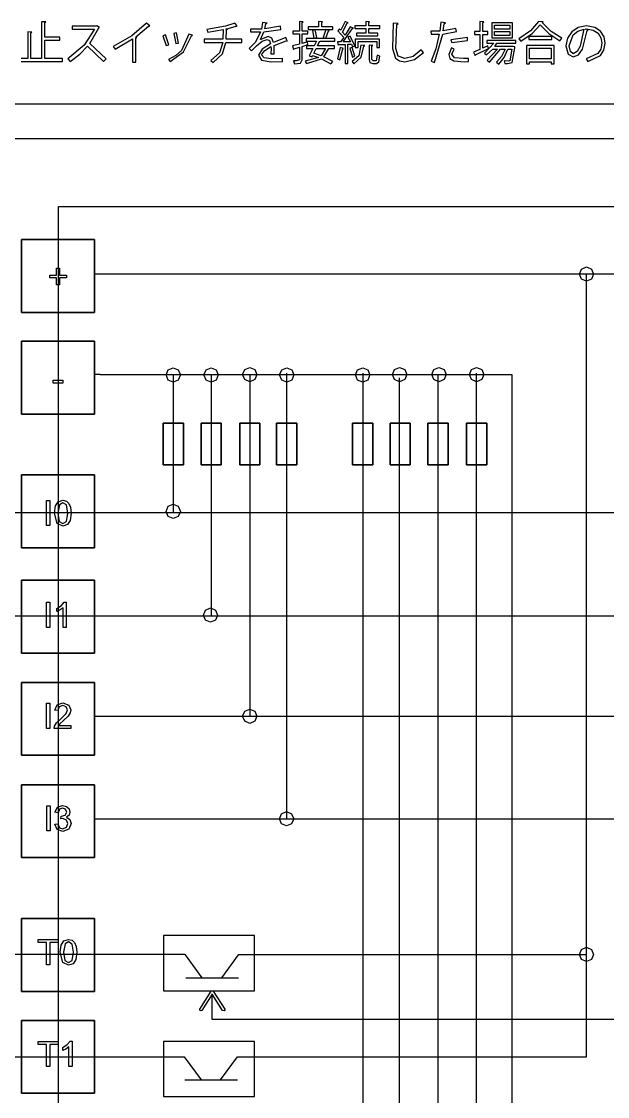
# Model space of a CAD drawing. Extents: x 11 to 192, y 10 to 277.
# Drawn here: x 55.6 to 96.6, y 197.2 to 272.5 of the extents above; entities that cross this region are included whole.
import ezdxf

# ---------------------------------------------------------------- set-up
doc = ezdxf.new("R2010")
doc.units = 0

msp = doc.modelspace()

# ---------------------------------------------------------------- linework, layer by layer
at = {"layer": '1'}
for p, q in [((56.304524, 271.739676), (56.019268, 271.760346)), ((56.019268, 271.760346), (56.019268, 269.899999)), ((57.284306, 272.446608), (56.994919, 272.467278)), ((56.994919, 272.467278), (56.994919, 269.899999)), ((57.21816, 272.405267), (57.284306, 272.446608)), ((57.21816, 271.384143), (57.21816, 272.405267)), ((60.814831, 272.148952), (59.13225, 272.148952)), ((59.13225, 272.148952), (59.13225, 271.933979)), ((59.13225, 271.933979), (60.690809, 271.933979)), ((60.690809, 271.933979), (59.983877, 270.818804)), ((60.364215, 270.933525), (60.996733, 272.024929)), ((60.856173, 272.165489), (60.814831, 272.148952)), ((61.038072, 272.062136), (60.856173, 272.165489)), ((60.996733, 272.024929), (61.038072, 272.062136)), ((64.341225, 272.363926), (63.310798, 271.480777)), ((63.584681, 271.404813), (64.485916, 272.161354)), ((64.580983, 272.186159), (64.341225, 272.363926)), ((64.485916, 272.161354), (64.518972, 272.15722)), ((64.518972, 272.15722), (64.580983, 272.186159)), ((69.887652, 272.152569), (68.561122, 271.913308)), ((68.561122, 271.913308), (68.627268, 271.731407)), ((68.627268, 271.731407), (69.718672, 271.909174)), ((69.718672, 271.909174), (69.697999, 271.23118)), ((70.528955, 272.351523), (69.887652, 272.152569)), ((69.90884, 271.950515), (70.619908, 272.15722)), ((70.012193, 271.938113), (69.90884, 271.950515)), ((69.929502, 271.231181), (69.946047, 271.884369)), ((69.946047, 271.884369), (70.012193, 271.938113)), ((70.698454, 272.165488), (70.528955, 272.351523)), ((70.619908, 272.15722), (70.657115, 272.15722)), ((70.657115, 272.15722), (70.698454, 272.165488)), ((72.178462, 271.950515), (71.628624, 271.950515)), ((71.628624, 271.950515), (71.628624, 271.747944)), ((71.628624, 271.747944), (72.335558, 271.747944)), ((72.335558, 271.747944), (71.984157, 271.034294)), ((72.393434, 271.950515), (72.178462, 271.950515)), ((72.339692, 271.214644), (72.571202, 271.752078)), ((72.476118, 272.405267), (72.393434, 271.950515)), ((72.790308, 272.36806), (72.476118, 272.405267)), ((72.571202, 271.752078), (73.761824, 271.929845)), ((72.629079, 271.958783), (72.711759, 272.310182)), ((73.724617, 272.144818), (72.629079, 271.958783)), ((72.711759, 272.310182), (72.790308, 272.36806)), ((73.761824, 271.929845), (73.724617, 272.144818)), ((75.050625, 271.81409), (74.59587, 271.81409)), ((74.59587, 271.81409), (74.59587, 271.611518)), ((75.315207, 272.45901), (75.050625, 272.475546)), ((75.050625, 272.475546), (75.050625, 271.81409)), ((75.253196, 272.417669), (75.315207, 272.45901)), ((75.253196, 271.81409), (75.253196, 272.417669)), ((75.637667, 271.81409), (75.253196, 271.81409)), ((75.637667, 271.611518), (75.637667, 271.81409)), ((76.402477, 272.115879), (75.666605, 272.115879)), ((75.666605, 272.115879), (75.666605, 271.929845)), ((75.666605, 271.929845), (77.402931, 271.929845)), ((76.150294, 271.892638), (75.960126, 271.851297)), ((75.960126, 271.851297), (76.075883, 271.322131)), ((76.278454, 271.367606), (76.150294, 271.892638)), ((76.679459, 272.45901), (76.402477, 272.475546)), ((76.402477, 272.475546), (76.402477, 272.115879)), ((76.621583, 272.417669), (76.679459, 272.45901)), ((76.621583, 272.115879), (76.621583, 272.417669)), ((77.402931, 272.115879), (76.621583, 272.115879)), ((76.906838, 271.913308), (76.716667, 271.35107)), ((76.894435, 271.301461), (77.101141, 271.822358)), ((77.167287, 271.855431), (76.906838, 271.913308)), ((77.101141, 271.822358), (77.167287, 271.855431)), ((77.402931, 271.929845), (77.402931, 272.115879)), ((77.857682, 271.967051), (77.74606, 271.830626)), ((77.74606, 271.830626), (78.155337, 271.35107)), ((77.965169, 271.867833), (77.857682, 271.967051)), ((78.250421, 272.475546), (77.965169, 271.867833)), ((78.080923, 271.74381), (78.411651, 272.355658)), ((78.266956, 271.516434), (78.080923, 271.74381)), ((78.130534, 271.057548), (78.763049, 271.979454)), ((78.477797, 272.380462), (78.250421, 272.475546)), ((78.610088, 272.115879), (78.266956, 271.516434)), ((78.411651, 272.355658), (78.477797, 272.380462)), ((78.833329, 272.008393), (78.610088, 272.115879)), ((78.763049, 271.979454), (78.833329, 272.008393)), ((79.701492, 272.165489), (78.936682, 272.165489)), ((78.936682, 272.165489), (78.936682, 271.979454)), ((78.936682, 271.979454), (79.701492, 271.979454)), ((79.974344, 272.463144), (79.701492, 272.479681)), ((79.701492, 272.479681), (79.701492, 272.165489)), ((79.701492, 271.979454), (79.701492, 271.67353)), ((79.908198, 272.417669), (79.974344, 272.463144)), ((79.908198, 272.165489), (79.908198, 272.417669)), ((80.685408, 272.165489), (79.908198, 272.165489)), ((79.908198, 271.67353), (79.908198, 271.979454)), ((79.908198, 271.979454), (80.685408, 271.979454)), ((80.685408, 271.979454), (80.685408, 272.165489)), ((81.623851, 272.36806), (81.57424, 270.594528)), ((81.971114, 272.339121), (81.623851, 272.36806)), ((81.814019, 270.590394), (81.871896, 272.268841)), ((81.871896, 272.268841), (81.971114, 272.339121)), ((84.459847, 271.801687), (84.269679, 271.801687)), ((84.269679, 271.801687), (84.273806, 271.586714)), ((84.889794, 271.801687), (84.459847, 271.801687)), ((84.972478, 272.421803), (84.889794, 271.801687)), ((85.299072, 272.38873), (84.972478, 272.421803)), ((85.092358, 271.599116), (86.068009, 271.781017)), ((85.125438, 271.822358), (85.203988, 272.326719)), ((86.014271, 272.000124), (85.125438, 271.822358)), ((85.203988, 272.326719), (85.299072, 272.38873)), ((86.068009, 271.781017), (86.014271, 272.000124)), ((87.704086, 271.781017), (87.315481, 271.781017)), ((87.315481, 271.781017), (87.315481, 271.574311)), ((87.968669, 272.454876), (87.704086, 272.471412)), ((87.704086, 272.471412), (87.704086, 271.781017)), ((87.906658, 272.413535), (87.968669, 272.454876)), ((87.906658, 271.781017), (87.906658, 272.413535)), ((88.266325, 271.781017), (87.906658, 271.781017)), ((88.266325, 271.574311), (88.266325, 271.781017)), ((88.526773, 272.376328), (88.526773, 271.342802)), ((89.994382, 272.376328), (88.526773, 272.376328)), ((88.721076, 271.942247), (88.721076, 272.215098)), ((88.721076, 272.215098), (89.795945, 272.215098)), ((89.795945, 271.942247), (88.721076, 271.942247)), ((88.721076, 271.508166), (88.721076, 271.785151)), ((88.721076, 271.785151), (89.795945, 271.785151)), ((89.795945, 272.215098), (89.795945, 271.942247)), ((89.795945, 271.785151), (89.795945, 271.508166)), ((89.994382, 271.342802), (89.994382, 272.376328)), ((91.239264, 271.820808), (90.436732, 271.264254)), ((91.809254, 272.479681), (91.239264, 271.820808)), ((91.356571, 271.641491), (91.920876, 272.256439)), ((92.123447, 272.45901), (91.809254, 272.479681)), ((91.920876, 272.256439), (92.538923, 271.632189)), ((92.057302, 272.413535), (92.123447, 272.45901)), ((92.683618, 271.786701), (92.057302, 272.413535)), ((93.446361, 271.305595), (92.683618, 271.786701)), ((94.12952, 271.754145), (93.833544, 271.308049)), ((94.582076, 272.057614), (94.12952, 271.754145)), ((94.22512, 271.535554), (94.55178, 271.801364)), ((94.55178, 271.801364), (94.984247, 271.938113)), ((95.15788, 272.169622), (94.582076, 272.057614)), ((94.984247, 271.938113), (94.728965, 270.754725)), ((94.878311, 270.55267), (95.207487, 271.847162)), ((95.062796, 271.950515), (95.15788, 271.958783)), ((95.290171, 271.896772), (95.062796, 271.950515)), ((95.750478, 272.068854), (95.15788, 272.169622)), ((95.15788, 271.958783), (95.640407, 271.876295)), ((95.207487, 271.847162), (95.290171, 271.896772)), ((95.640407, 271.876295), (95.976431, 271.655443)), ((96.159366, 271.800654), (95.750478, 272.068854)), ((96.396173, 271.416182), (96.159366, 271.800654)), ((56.238378, 271.694201), (56.304524, 271.739676)), ((56.238378, 269.899999), (56.238378, 271.694201)), ((58.268222, 271.384143), (57.21816, 271.384143)), ((57.21816, 271.173303), (58.268222, 271.173303)), ((57.21816, 269.899999), (57.21816, 271.173303)), ((58.268222, 271.173303), (58.268222, 271.384143)), ((63.310798, 271.480777), (62.013722, 270.718552)), ((62.146014, 270.544919), (63.357305, 271.255985)), ((63.357305, 271.255985), (63.357305, 269.623014)), ((63.659095, 271.367606), (63.584681, 271.404813)), ((63.588815, 271.326265), (63.659095, 271.367606)), ((63.588815, 269.623014), (63.588815, 271.326265)), ((65.663105, 271.537105), (65.489472, 271.483361)), ((65.489472, 271.483361), (65.720982, 270.805368)), ((65.898746, 270.854977), (65.663105, 271.537105)), ((66.432046, 271.690066), (66.246013, 271.648725)), ((66.246013, 271.648725), (66.394839, 270.933525)), ((66.580876, 270.966598), (66.432046, 271.690066)), ((67.308478, 271.586714), (66.793782, 270.460687)), ((66.943643, 270.349066), (67.490377, 271.483361)), ((67.556523, 271.5123), (67.308478, 271.586714)), ((67.490377, 271.483361), (67.556523, 271.5123)), ((69.697999, 271.23118), (68.387485, 271.23118)), ((68.387485, 271.23118), (68.387485, 271.020341)), ((68.387485, 271.020341), (69.685595, 271.020341)), ((69.685595, 271.020341), (69.450985, 270.296873)), ((69.666992, 270.215741), (69.908836, 271.020341)), ((69.908836, 271.020341), (71.016778, 271.020341)), ((71.016771, 271.231181), (69.929502, 271.231181)), ((71.016778, 271.020341), (71.016771, 271.231181)), ((71.984157, 271.034294), (71.53354, 270.577992)), ((72.037902, 270.768161), (72.439943, 271.110775)), ((72.34382, 271.214644), (72.339692, 271.214644)), ((72.856447, 271.42135), (72.34382, 271.214644)), ((72.439943, 271.110775), (72.798577, 271.214644)), ((72.798577, 271.214644), (72.956706, 271.14023)), ((73.117929, 271.312313), (72.856447, 271.42135)), ((72.956706, 271.14023), (73.034222, 270.916989)), ((73.249186, 271.007939), (73.117929, 271.312313)), ((74.104946, 271.359338), (73.249186, 271.007939)), ((73.282256, 270.805368), (74.138015, 271.131962)), ((74.204171, 271.115426), (74.104946, 271.359338)), ((74.138015, 271.131962), (74.187626, 271.111291)), ((74.187626, 271.111291), (74.204171, 271.115426)), ((74.59587, 271.611518), (75.050625, 271.611518)), ((75.050625, 271.611518), (75.050625, 270.88805)), ((75.253196, 270.941793), (75.253196, 271.611518)), ((75.253196, 271.611518), (75.637667, 271.611518)), ((75.625263, 271.045146), (75.253196, 270.941793)), ((77.535222, 271.297326), (75.517779, 271.297326)), ((75.517779, 271.297326), (75.517779, 271.111292)), ((75.517779, 271.111292), (76.241247, 271.111292)), ((75.65007, 270.859111), (75.625263, 271.045146)), ((76.075883, 271.322131), (76.278454, 271.367606)), ((76.241247, 271.111292), (76.092417, 270.776429)), ((76.319793, 270.776429), (76.460353, 271.082353)), ((76.460353, 271.082353), (76.526499, 271.111292)), ((76.526499, 271.111292), (77.535222, 271.111292)), ((76.716667, 271.35107), (76.894435, 271.301461)), ((77.535222, 271.111292), (77.535222, 271.297326)), ((77.932097, 271.053414), (77.717121, 271.053414)), ((77.717121, 271.053414), (77.770863, 270.81777)), ((78.155337, 271.35107), (77.932097, 271.053414)), ((78.634892, 271.065816), (78.130534, 271.057548)), ((78.618357, 271.446154), (78.457127, 271.380009)), ((78.457127, 271.380009), (78.634892, 271.065816)), ((78.944951, 270.784697), (78.618357, 271.446154)), ((80.668873, 271.247717), (78.969755, 271.247717)), ((78.969755, 271.247717), (78.969755, 270.660674)), ((79.060704, 271.67353), (79.060704, 271.487495)), ((79.701492, 271.67353), (79.060704, 271.67353)), ((79.060704, 271.487495), (80.553117, 271.487495)), ((79.159923, 270.660674), (79.159923, 271.069951)), ((79.159923, 271.069951), (80.470436, 271.069951)), ((80.553117, 271.67353), (79.908198, 271.67353)), ((80.470436, 271.069951), (80.470436, 270.660674)), ((80.553117, 271.487495), (80.553117, 271.67353)), ((80.668873, 270.660674), (80.668873, 271.247717)), ((84.273806, 271.586714), (84.856714, 271.590848)), ((84.509451, 269.614746), (85.092358, 271.599116)), ((84.856714, 271.590848), (84.620554, 270.56869)), ((86.824557, 271.359338), (85.671142, 271.198108)), ((85.671142, 271.198108), (85.724884, 270.999671)), ((85.724884, 270.999671), (86.824557, 271.144365)), ((86.824557, 271.144365), (86.824557, 271.359338)), ((87.315481, 271.574311), (87.704086, 271.574311)), ((87.704086, 271.574311), (87.704086, 270.524249)), ((87.906658, 271.574311), (88.266325, 271.574311)), ((87.906658, 270.611065), (87.906658, 271.574311)), ((90.225892, 271.148499), (88.196045, 271.148499)), ((88.196045, 271.148499), (88.196045, 270.962464)), ((88.526773, 271.342802), (89.994382, 271.342802)), ((89.795945, 271.508166), (88.721076, 271.508166)), ((90.225906, 270.962464), (90.225892, 271.148499)), ((90.436732, 271.264254), (90.569024, 271.094755)), ((90.569024, 271.094755), (91.356571, 271.641491)), ((92.743562, 271.42135), (91.118858, 271.42135)), ((91.118858, 271.42135), (91.118858, 271.227047)), ((91.118858, 271.227047), (92.743562, 271.227047)), ((92.538923, 271.632189), (93.305801, 271.11956)), ((92.743562, 271.227047), (92.743562, 271.42135)), ((93.305801, 271.11956), (93.446361, 271.305595)), ((93.833544, 271.308049), (93.727479, 270.768161)), ((93.946585, 270.776429), (94.22512, 271.535554)), ((95.976431, 271.655443), (96.172931, 271.336148)), ((96.172931, 271.336148), (96.23688, 270.95833)), ((96.472525, 270.966598), (96.396173, 271.416182)), ((59.983877, 270.818804), (58.83046, 269.858658)), ((59.673818, 270.194554), (60.215385, 270.755759)), ((60.215385, 270.755759), (61.331596, 269.689159)), ((61.525899, 269.858658), (60.364215, 270.933525)), ((62.013722, 270.718552), (62.146014, 270.544919)), ((65.720982, 270.805368), (65.898746, 270.854977)), ((66.006234, 269.676757), (66.943643, 270.349066)), ((66.793782, 270.460687), (66.393419, 270.089715)), ((66.394839, 270.933525), (66.580876, 270.966598)), ((69.450985, 270.296873), (68.838105, 269.759439)), ((71.53354, 270.577992), (71.690635, 270.420896)), ((71.690635, 270.420896), (72.037902, 270.768161)), ((72.434258, 270.539752), (72.190863, 270.131509)), ((72.409976, 270.139777), (72.601695, 270.433815)), ((73.034222, 270.916989), (72.434258, 270.539752)), ((72.601695, 270.433815), (73.063164, 270.718552)), ((73.067291, 270.590394), (73.050746, 270.205923)), ((73.063164, 270.718552), (73.067291, 270.590394)), ((73.290511, 270.557321), (73.282256, 270.805368)), ((73.282256, 270.218325), (73.290511, 270.557321)), ((75.050625, 270.88805), (74.566932, 270.768161)), ((74.566932, 270.768161), (74.641347, 270.520115)), ((74.641347, 270.520115), (74.682689, 270.569724)), ((74.682689, 270.569724), (75.050625, 270.677211)), ((75.050625, 270.677211), (75.050625, 269.792512)), ((75.253196, 270.735088), (75.65007, 270.859111)), ((75.253196, 269.788378), (75.253196, 270.735088)), ((76.092417, 270.776429), (75.550852, 270.776429)), ((75.550852, 270.776429), (75.550852, 270.58626)), ((75.550852, 270.58626), (76.005602, 270.58626)), ((76.005602, 270.58626), (75.749289, 270.077765)), ((76.063479, 270.255532), (76.228843, 270.58626)), ((76.571975, 270.086034), (76.063479, 270.255532)), ((76.228843, 270.58626), (76.8903, 270.58626)), ((77.50215, 270.776429), (76.319793, 270.776429)), ((76.8903, 270.58626), (76.571975, 270.086034)), ((76.774547, 270.007485), (77.109406, 270.58626)), ((77.109406, 270.58626), (77.50215, 270.58626)), ((77.50215, 270.58626), (77.50215, 270.776429)), ((77.915558, 270.648272), (77.72539, 269.875194)), ((77.770863, 270.81777), (77.820474, 270.859111)), ((77.820474, 270.859111), (78.266956, 270.875648)), ((77.882485, 269.796646), (78.089192, 270.557322)), ((78.142934, 270.590394), (77.915558, 270.648272)), ((78.089192, 270.557322), (78.142934, 270.590394)), ((78.266956, 270.875648), (78.266956, 269.527929)), ((78.457127, 270.883916), (78.709307, 270.900452)), ((78.457127, 269.527929), (78.457127, 270.883916)), ((78.742379, 270.652406), (78.58115, 270.602797)), ((78.58115, 270.602797), (78.771318, 269.982681)), ((78.709307, 270.900452), (78.775452, 270.706149)), ((78.944951, 270.040558), (78.742379, 270.652406)), ((78.775452, 270.706149), (78.944951, 270.784697)), ((78.969755, 270.660674), (79.159923, 270.660674)), ((79.366629, 270.821904), (79.212631, 270.083966)), ((79.635346, 270.805368), (79.366629, 270.821904)), ((79.388851, 269.974929), (79.57747, 270.759893)), ((79.57747, 270.759893), (79.635346, 270.805368)), ((80.197585, 270.809502), (79.941271, 270.830173)), ((79.941271, 270.830173), (79.941271, 269.825585)), ((80.139708, 270.768161), (80.197585, 270.809502)), ((80.139708, 269.825585), (80.139708, 270.768161)), ((80.470436, 270.660674), (80.668873, 270.660674)), ((81.57424, 270.594528), (81.793349, 269.902583)), ((81.981968, 270.062262), (81.814019, 270.590394)), ((83.591684, 270.491176), (83.03048, 270.035907)), ((83.127115, 269.824551), (83.736379, 270.305141)), ((83.736379, 270.305141), (83.591684, 270.491176)), ((84.620554, 270.56869), (84.282075, 269.701562)), ((85.708346, 270.627601), (85.514043, 270.168716)), ((85.902652, 270.544919), (85.708346, 270.627601)), ((85.737288, 270.19352), (85.902652, 270.544919)), ((87.704086, 270.524249), (87.261739, 270.338214)), ((87.261739, 270.338214), (87.365089, 270.10257)), ((87.402296, 270.156313), (88.299398, 270.582126)), ((88.253925, 270.772295), (87.906658, 270.611065)), ((88.667333, 270.962464), (88.014146, 270.272068)), ((88.014146, 270.272068), (88.150572, 270.143911)), ((88.150572, 270.143911), (88.597053, 270.540785)), ((88.196045, 270.962464), (88.667333, 270.962464)), ((88.940185, 270.540785), (88.212583, 269.775976)), ((88.299398, 270.582126), (88.253925, 270.772295)), ((88.361409, 269.63955), (89.134488, 270.540785)), ((88.597053, 270.540785), (88.940185, 270.540785)), ((88.741762, 270.718552), (88.886454, 270.962464)), ((89.994396, 270.718552), (88.741762, 270.718552)), ((88.886454, 270.962464), (90.225906, 270.962464)), ((89.134488, 270.540785), (89.473485, 270.540785)), ((89.473485, 270.540785), (89.217169, 270.018854)), ((89.389768, 269.955292), (89.65125, 270.540785)), ((89.65125, 270.540785), (89.936505, 270.540785)), ((89.936505, 270.540785), (89.787676, 269.734635)), ((89.95304, 269.610611), (90.143208, 270.640004)), ((90.039872, 270.722686), (89.994396, 270.718552)), ((90.155626, 270.706149), (90.039872, 270.722686)), ((90.143208, 270.640004), (90.155626, 270.706149)), ((92.913061, 270.809502), (90.957629, 270.809502)), ((90.957629, 270.809502), (90.957629, 269.523795)), ((91.168466, 269.854524), (91.168466, 270.611065)), ((91.168466, 270.611065), (92.698086, 270.611065)), ((92.698086, 270.611065), (92.698086, 269.854524)), ((92.913061, 269.523795), (92.913061, 270.809502)), ((93.727479, 270.768161), (93.882508, 270.196104)), ((94.038052, 270.37077), (93.946585, 270.776429)), ((94.24424, 270.222459), (94.038052, 270.37077)), ((94.51102, 270.368445), (94.24424, 270.222459)), ((94.728965, 270.754725), (94.51102, 270.368445)), ((94.595319, 270.149014), (94.878311, 270.55267)), ((95.959378, 270.238478), (95.133076, 269.862792)), ((96.167311, 270.554027), (95.959378, 270.238478)), ((96.157299, 270.102053), (96.392039, 270.471345)), ((96.23688, 270.95833), (96.167311, 270.554027)), ((96.392039, 270.471345), (96.472525, 270.966598)), ((56.019268, 269.899999), (55.564518, 269.899999)), ((55.564518, 269.689159), (58.450124, 269.689159)), ((56.994919, 269.899999), (56.238378, 269.899999)), ((58.450124, 269.899999), (57.21816, 269.899999)), ((58.450124, 269.689159), (58.450124, 269.899999)), ((58.83046, 269.858658), (58.995824, 269.689159)), ((58.995824, 269.689159), (59.673818, 270.194554)), ((61.331596, 269.689159), (61.525899, 269.858658)), ((63.357305, 269.623014), (63.588815, 269.623014)), ((66.393419, 270.089715), (65.882211, 269.821451)), ((65.882211, 269.821451), (66.006234, 269.676757)), ((68.838105, 269.759439), (69.01587, 269.606477)), ((69.01587, 269.606477), (69.666992, 270.215741)), ((72.190863, 270.131509), (72.401186, 269.773392)), ((72.401186, 269.773392), (73.067295, 269.660221)), ((72.574306, 269.933588), (72.409976, 270.139777)), ((73.067298, 269.866926), (72.574306, 269.933588)), ((73.050746, 270.205923), (73.282256, 270.218325)), ((73.067295, 269.660221), (73.869308, 269.685025)), ((73.865181, 269.899999), (73.067298, 269.866926)), ((73.869308, 269.685025), (73.865181, 269.899999)), ((74.82738, 269.726366), (74.637212, 269.7305)), ((74.637212, 269.7305), (74.703358, 269.523795)), ((74.703358, 269.523795), (75.137957, 269.563069)), ((75.050625, 269.792512), (74.82738, 269.726366)), ((75.137957, 269.563069), (75.253196, 269.788378)), ((76.385938, 269.953742), (75.464033, 269.705696)), ((75.464033, 269.705696), (75.554983, 269.527929)), ((75.554983, 269.527929), (76.605048, 269.866926)), ((75.749289, 270.077765), (75.939457, 270.01162)), ((75.939457, 270.01162), (75.980799, 270.094302)), ((75.980799, 270.094302), (76.385938, 269.953742)), ((76.605048, 269.866926), (77.266505, 269.511393)), ((77.407062, 269.680891), (76.774547, 270.007485)), ((77.266505, 269.511393), (77.407062, 269.680891)), ((77.72539, 269.875194), (77.882485, 269.796646)), ((78.266956, 269.527929), (78.457127, 269.527929)), ((79.212631, 270.083966), (78.742379, 269.668489)), ((78.742379, 269.668489), (78.874671, 269.515527)), ((78.771318, 269.982681), (78.944951, 270.040558)), ((78.874671, 269.515527), (79.388851, 269.974929)), ((79.941271, 269.825585), (79.990879, 269.606477)), ((79.990879, 269.606477), (80.189315, 269.5486)), ((80.218254, 269.734635), (80.139708, 269.825585)), ((80.189315, 269.5486), (80.449764, 269.5486)), ((80.429094, 269.734635), (80.218254, 269.734635)), ((80.511778, 270.131509), (80.429094, 269.734635)), ((80.449764, 269.5486), (80.627015, 269.649885)), ((80.689543, 270.048827), (80.511778, 270.131509)), ((80.627015, 269.649885), (80.689543, 270.048827)), ((81.793349, 269.902583), (82.066072, 269.721909)), ((82.450672, 269.887596), (81.981968, 270.062262)), ((82.066072, 269.721909), (82.446538, 269.660221)), ((82.446538, 269.660221), (83.127115, 269.824551)), ((83.03048, 270.035907), (82.450672, 269.887596)), ((84.282075, 269.701562), (84.509451, 269.614746)), ((85.514043, 270.168716), (85.604479, 269.893798)), ((85.604479, 269.893798), (85.865444, 269.7305)), ((85.929522, 269.941857), (85.737288, 270.19352)), ((85.865444, 269.7305), (86.617851, 269.660221)), ((86.55584, 269.879328), (85.929522, 269.941857)), ((86.911372, 269.891731), (86.55584, 269.879328)), ((86.617851, 269.660221), (86.911372, 269.668489)), ((86.911372, 269.668489), (86.911372, 269.891731)), ((87.365089, 270.10257), (87.402296, 270.156313)), ((88.212583, 269.775976), (88.361409, 269.63955)), ((89.217169, 270.018854), (88.861636, 269.627148)), ((88.861636, 269.627148), (89.022866, 269.503125)), ((89.022866, 269.503125), (89.389768, 269.955292)), ((89.688457, 269.701562), (89.403205, 269.713964)), ((89.403205, 269.713964), (89.452813, 269.536197)), ((89.452813, 269.536197), (89.634715, 269.527929)), ((89.634715, 269.527929), (89.95304, 269.610611)), ((89.787676, 269.734635), (89.688457, 269.701562)), ((90.957629, 269.523795), (91.168466, 269.523795)), ((92.698086, 269.854524), (91.168466, 269.854524)), ((91.168466, 269.523795), (91.168466, 269.660221)), ((91.168466, 269.660221), (92.698086, 269.660221)), ((92.698086, 269.660221), (92.698086, 269.523795)), ((92.698086, 269.523795), (92.913061, 269.523795)), ((93.882508, 270.196104), (94.235975, 269.999217)), ((94.235975, 269.999217), (94.595319, 270.149014)), ((94.24424, 270.222459), (94.24424, 270.222459)), ((95.133076, 269.862792), (95.265368, 269.668489)), ((95.265368, 269.668489), (96.157299, 270.102053)), ((191.833077, 266.684428), (17.991627, 266.684428))]:
    msp.add_line(p, q, dxfattribs=at)
at = {"layer": 'Layer 1'}
for p, q in [((166.822269, 264.271454), (42.408052, 264.271454)), ((58.17, 157.486), (58.17, 259.528158)), ((58.17, 259.528158), (142.881988, 259.528158)), ((60.69285, 257.215366), (55.590636, 257.215366)), ((55.590636, 257.215366), (55.590636, 252.1128)), ((55.590989, 252.1128), (55.590989, 257.215366)), ((55.590989, 257.215366), (60.693203, 257.215366)), ((60.69285, 252.1128), (60.69285, 257.215366)), ((60.693203, 257.215366), (60.693203, 252.1128)), ((58.039774, 254.722181), (58.039774, 255.203345)), ((58.039774, 255.203345), (58.24476, 255.203345)), ((58.24476, 255.203345), (58.24476, 254.722181)), ((94.814412, 255.148527), (95.168115, 255.294885)), ((95.168115, 255.294885), (95.521509, 255.148527)), ((57.558661, 254.519586), (57.558661, 254.722181)), ((57.558661, 254.722181), (58.039774, 254.722181)), ((58.039774, 254.519586), (57.558661, 254.519586)), ((58.039774, 254.034804), (58.039774, 254.519586)), ((58.24476, 254.722181), (58.725873, 254.722181)), ((58.725873, 254.519586), (58.24476, 254.519586)), ((58.24476, 254.519586), (58.24476, 254.034804)), ((58.725873, 254.722181), (58.725873, 254.519586)), ((104.001194, 254.795077), (60.700993, 254.795077)), ((94.667877, 254.795), (94.814412, 255.148527)), ((94.814412, 254.441297), (94.667877, 254.795)), ((95.168115, 254.294762), (94.814412, 254.441297)), ((95.168099, 199.985077), (95.168099, 254.795687)), ((95.521509, 254.441297), (95.168115, 254.294762)), ((95.521509, 255.148527), (95.668, 254.795)), ((95.668, 254.795), (95.521509, 254.441297)), ((58.24476, 254.034804), (58.039774, 254.034804)), ((55.590636, 252.1128), (60.69285, 252.1128)), ((60.693203, 252.1128), (55.590989, 252.1128)), ((60.69285, 250.087154), (55.590636, 250.087154)), ((55.590636, 250.087154), (55.590636, 244.984587)), ((55.590989, 244.984587), (55.590989, 250.087154)), ((55.590989, 250.087154), (60.693203, 250.087154)), ((60.69285, 244.984587), (60.69285, 250.087154)), ((60.693203, 250.087154), (60.693203, 244.984587)), ((61.092, 247.754), (60.73499, 247.754)), ((61.092, 247.754), (89.94175, 247.754)), ((65.71733, 247.729), (65.863688, 248.082527)), ((65.863688, 247.375297), (65.71733, 247.729)), ((65.863688, 248.082527), (66.217215, 248.228885)), ((66.217215, 248.228885), (66.570742, 248.082527)), ((66.2173, 247.754), (66.2173, 238.074505)), ((66.570742, 248.082527), (66.7171, 247.729)), ((66.7171, 247.729), (66.570742, 247.375297)), ((68.36633, 247.729), (68.512821, 248.082527)), ((68.512821, 247.375297), (68.36633, 247.729)), ((68.512821, 248.082527), (68.866215, 248.228885)), ((68.866215, 248.228885), (69.219742, 248.082527)), ((68.8663, 247.754), (68.8663, 230.810121)), ((69.219742, 248.082527), (69.3661, 247.729)), ((69.3661, 247.729), (69.219742, 247.375297)), ((71.07903, 247.754), (71.225388, 248.107703)), ((71.225388, 247.400297), (71.07903, 247.754)), ((71.225388, 248.107703), (71.578915, 248.254238)), ((71.578915, 248.254238), (71.932442, 248.107703)), ((71.5791, 247.729), (71.5791, 223.845292)), ((71.932442, 248.107703), (72.0788, 247.754)), ((72.0788, 247.754), (71.932442, 247.400297)), ((73.666077, 247.729), (73.812436, 248.082527)), ((73.812436, 247.375297), (73.666077, 247.729)), ((73.812436, 248.082527), (74.165962, 248.228885)), ((74.1579, 247.847), (74.1579, 216.654105)), ((74.165962, 248.228885), (74.519665, 248.082527)), ((74.519665, 248.082527), (74.6662, 247.729)), ((74.6662, 247.729), (74.519665, 247.375297)), ((78.988677, 247.729), (79.135036, 248.082527)), ((79.135036, 247.375297), (78.988677, 247.729)), ((79.135036, 248.082527), (79.488562, 248.228885)), ((79.488562, 248.228885), (79.842265, 248.082527)), ((79.4888, 247.847), (79.4888, 190.545432)), ((79.842265, 248.082527), (79.9888, 247.729)), ((79.9888, 247.729), (79.842265, 247.375297)), ((81.575777, 247.754), (81.722312, 248.107703)), ((81.722312, 247.400297), (81.575777, 247.754)), ((81.722312, 248.107703), (82.076015, 248.254238)), ((82.076015, 248.254238), (82.429409, 248.107703)), ((82.429409, 248.107703), (82.5759, 247.754)), ((82.5759, 247.754), (82.429409, 247.400297)), ((84.332777, 247.754), (84.479312, 248.107703)), ((84.479312, 247.400297), (84.332777, 247.754)), ((84.479312, 248.107703), (84.833015, 248.254238)), ((84.7624, 247.729), (84.7624, 176.432416)), ((84.833015, 248.254238), (85.186409, 248.107703)), ((85.186409, 248.107703), (85.3329, 247.754)), ((85.3329, 247.754), (85.186409, 247.400297)), ((86.97203, 247.754), (87.118388, 248.107703)), ((87.118388, 247.400297), (86.97203, 247.754)), ((87.118388, 248.107703), (87.471915, 248.254238)), ((87.471915, 248.254238), (87.825442, 248.107703)), ((87.472, 169.023), (87.472, 247.846082)), ((87.825442, 248.107703), (87.9718, 247.754)), ((87.9718, 247.754), (87.825442, 247.400297)), ((89.94175, 247.754), (89.94175, 161.877142)), ((57.809177, 247.154607), (57.809177, 247.372879)), ((57.809177, 247.372879), (58.475983, 247.372879)), ((58.475983, 247.154607), (57.809177, 247.154607)), ((58.475983, 247.372879), (58.475983, 247.154607)), ((66.217215, 247.228762), (65.863688, 247.375297)), ((66.570742, 247.375297), (66.217215, 247.228762)), ((68.866215, 247.228762), (68.512821, 247.375297)), ((69.219742, 247.375297), (68.866215, 247.228762)), ((71.578915, 247.253762), (71.225388, 247.400297)), ((71.932442, 247.400297), (71.578915, 247.253762)), ((74.165962, 247.228762), (73.812436, 247.375297)), ((74.519665, 247.375297), (74.165962, 247.228762)), ((79.488562, 247.228762), (79.135036, 247.375297)), ((79.842265, 247.375297), (79.488562, 247.228762)), ((82.076015, 247.253762), (81.722312, 247.400297)), ((82.0759, 183.363), (82.0759, 247.535959)), ((82.429409, 247.400297), (82.076015, 247.253762)), ((84.833015, 247.253762), (84.479312, 247.400297)), ((85.186409, 247.400297), (84.833015, 247.253762)), ((87.471915, 247.253762), (87.118388, 247.400297)), ((87.825442, 247.400297), (87.471915, 247.253762)), ((55.590636, 244.984587), (60.69285, 244.984587)), ((60.693203, 244.984587), (55.590989, 244.984587)), ((66.922539, 244.35735), (65.511431, 244.35735)), ((65.511431, 244.35735), (65.511431, 241.430359)), ((65.511431, 241.430359), (65.511431, 244.35735)), ((65.511431, 244.35735), (66.922539, 244.35735)), ((66.922539, 241.430359), (66.922539, 244.35735)), ((66.922539, 244.35735), (66.922539, 241.430359)), ((69.571541, 244.35735), (68.160433, 244.35735)), ((68.160433, 244.35735), (68.160433, 241.430359)), ((68.160433, 241.430359), (68.160433, 244.35735)), ((68.160433, 244.35735), (69.571541, 244.35735)), ((69.571541, 241.430359), (69.571541, 244.35735)), ((69.571541, 244.35735), (69.571541, 241.430359)), ((72.284397, 244.35735), (70.873289, 244.35735)), ((70.873289, 244.35735), (70.873289, 241.430359)), ((70.873289, 241.430359), (70.873289, 244.35735)), ((70.873289, 244.35735), (72.284397, 244.35735)), ((72.284397, 241.430359), (72.284397, 244.35735)), ((72.284397, 244.35735), (72.284397, 241.430359)), ((74.87131, 244.35735), (73.460202, 244.35735)), ((73.460202, 244.35735), (73.460202, 241.430359)), ((73.460202, 241.430359), (73.460202, 244.35735)), ((73.460202, 244.35735), (74.87131, 244.35735)), ((74.87131, 241.430359), (74.87131, 244.35735)), ((74.87131, 244.35735), (74.87131, 241.430359)), ((80.19401, 244.35735), (78.782902, 244.35735)), ((78.782902, 244.35735), (78.782902, 241.430359)), ((78.782902, 241.430359), (78.782902, 244.35735)), ((78.782902, 244.35735), (80.19401, 244.35735)), ((80.19401, 241.430359), (80.19401, 244.35735)), ((80.19401, 244.35735), (80.19401, 241.430359)), ((82.820434, 244.35735), (81.409326, 244.35735)), ((81.409326, 244.35735), (81.409326, 241.430359)), ((81.409326, 241.430359), (81.409326, 244.35735)), ((81.409326, 244.35735), (82.820434, 244.35735)), ((82.820434, 241.430359), (82.820434, 244.35735)), ((82.820434, 244.35735), (82.820434, 241.430359)), ((85.467673, 244.35735), (84.056565, 244.35735)), ((84.056565, 244.35735), (84.056565, 241.430359)), ((84.056565, 241.430359), (84.056565, 244.35735)), ((84.056565, 244.35735), (85.467673, 244.35735)), ((85.467673, 241.430359), (85.467673, 244.35735)), ((85.467673, 244.35735), (85.467673, 241.430359)), ((88.177353, 244.35735), (86.766245, 244.35735)), ((86.766245, 244.35735), (86.766245, 241.430359)), ((86.766245, 241.430359), (86.766245, 244.35735)), ((86.766245, 244.35735), (88.177353, 244.35735)), ((88.177353, 241.430359), (88.177353, 244.35735)), ((88.177353, 244.35735), (88.177353, 241.430359)), ((65.511431, 241.430359), (66.922539, 241.430359)), ((66.922539, 241.430359), (65.511431, 241.430359)), ((68.160433, 241.430359), (69.571541, 241.430359)), ((69.571541, 241.430359), (68.160433, 241.430359)), ((70.873289, 241.430359), (72.284397, 241.430359)), ((72.284397, 241.430359), (70.873289, 241.430359)), ((73.460202, 241.430359), (74.87131, 241.430359)), ((74.87131, 241.430359), (73.460202, 241.430359)), ((78.782902, 241.430359), (80.19401, 241.430359)), ((80.19401, 241.430359), (78.782902, 241.430359)), ((81.409326, 241.430359), (82.820434, 241.430359)), ((82.820434, 241.430359), (81.409326, 241.430359)), ((84.056565, 241.430359), (85.467673, 241.430359)), ((85.467673, 241.430359), (84.056565, 241.430359)), ((86.766245, 241.430359), (88.177353, 241.430359)), ((88.177353, 241.430359), (86.766245, 241.430359)), ((60.69285, 240.731155), (55.590636, 240.731155)), ((55.590636, 240.731155), (55.590636, 235.628589)), ((55.590989, 235.628589), (55.590989, 240.731155)), ((55.590989, 240.731155), (60.693203, 240.731155)), ((60.69285, 235.628589), (60.69285, 240.731155)), ((60.693203, 240.731155), (60.693203, 235.628589)), ((57.342707, 237.178), (57.342707, 238.945885)), ((57.342707, 238.945885), (57.576632, 238.945885)), ((57.576632, 238.945885), (57.576632, 237.178)), ((57.96482, 238.55396), (58.156542, 238.849411)), ((58.236125, 238.646816), (58.123985, 238.049883)), ((58.156542, 238.849411), (58.477284, 238.953121)), ((58.474873, 238.773438), (58.236125, 238.646816)), ((58.72809, 238.629933), (58.474873, 238.773438)), ((58.477284, 238.953121), (58.726884, 238.895236)), ((58.726884, 238.895236), (58.904137, 238.730025)), ((58.830583, 238.049883), (58.72809, 238.629933)), ((58.904137, 238.730025), (59.013864, 238.467133)), ((65.863688, 238.533703), (66.217215, 238.680238)), ((66.217215, 238.680238), (66.570742, 238.533703)), ((100.656, 238.075), (47.660075, 238.075)), ((57.900913, 238.049883), (57.96482, 238.55396)), ((58.075753, 237.331152), (57.900913, 238.049883)), ((57.900913, 238.049883), (57.900913, 238.049883)), ((58.123985, 238.049883), (58.225272, 237.469834)), ((58.123985, 238.049883), (58.123985, 238.049883)), ((58.72809, 237.47104), (58.830583, 238.049883)), ((59.053656, 238.049883), (58.989748, 237.547013)), ((59.013864, 238.467133), (59.053656, 238.049883)), ((65.71733, 238.18), (65.863688, 238.533703)), ((65.863688, 237.826297), (65.71733, 238.18)), ((66.570742, 238.533703), (66.7171, 238.18)), ((66.7171, 238.18), (66.570742, 237.826297)), ((57.576632, 237.178), (57.342707, 237.178)), ((58.477284, 237.147852), (58.075753, 237.331152)), ((58.225272, 237.469834), (58.477284, 237.326329)), ((58.477284, 237.326329), (58.72809, 237.47104)), ((58.798027, 237.251561), (58.477284, 237.147852)), ((58.989748, 237.547013), (58.798027, 237.251561)), ((66.217215, 237.679762), (65.863688, 237.826297)), ((66.570742, 237.826297), (66.217215, 237.679762)), ((55.590636, 235.628589), (60.69285, 235.628589)), ((60.693203, 235.628589), (55.590989, 235.628589)), ((60.69285, 233.361644), (55.590636, 233.361644)), ((55.590636, 233.361644), (55.590636, 228.258724)), ((55.590989, 228.258724), (55.590989, 233.361644)), ((55.590989, 233.361644), (60.693203, 233.361644)), ((60.69285, 228.258724), (60.69285, 233.361644)), ((60.693203, 233.361644), (60.693203, 228.258724)), ((57.342707, 230.048), (57.342707, 231.815885)), ((57.342707, 231.815885), (57.576632, 231.815885)), ((57.576632, 231.815885), (57.576632, 230.048)), ((58.067313, 231.379341), (58.385644, 231.58676)), ((58.067313, 231.16951), (58.067313, 231.379341)), ((58.295209, 231.281661), (58.067313, 231.16951)), ((58.5014, 231.431195), (58.295209, 231.281661)), ((58.385644, 231.58676), (58.578571, 231.823121)), ((58.5014, 230.048), (58.5014, 231.431195)), ((58.578571, 231.823121), (58.718444, 231.823121)), ((58.718444, 231.823121), (58.718444, 230.048)), ((68.32713, 230.914), (68.473488, 231.267527)), ((68.473488, 231.267527), (68.827015, 231.413885)), ((68.827015, 231.413885), (69.180542, 231.267527)), ((69.180542, 231.267527), (69.3269, 230.914)), ((45.1514, 230.872196), (100.655922, 230.872196)), ((68.473488, 230.560473), (68.32713, 230.914)), ((68.827015, 230.414115), (68.473488, 230.560473)), ((69.180542, 230.560473), (68.827015, 230.414115)), ((69.3269, 230.914), (69.180542, 230.560473)), ((57.576632, 230.048), (57.342707, 230.048)), ((58.718444, 230.048), (58.5014, 230.048)), ((55.590636, 228.258724), (60.69285, 228.258724)), ((60.693203, 228.258724), (55.590989, 228.258724)), ((60.69285, 226.200623), (55.590636, 226.200623)), ((55.590636, 226.200623), (55.590636, 221.097704)), ((55.590989, 221.097704), (55.590989, 226.200623)), ((55.590989, 226.200623), (60.693203, 226.200623)), ((60.69285, 221.097704), (60.69285, 226.200623)), ((60.693203, 226.200623), (60.693203, 221.097704)), ((57.342707, 222.985), (57.342707, 224.752885)), ((57.342707, 224.752885), (57.576632, 224.752885)), ((57.576632, 224.752885), (57.576632, 222.985)), ((57.914176, 224.248809), (58.086606, 224.628675)), ((58.086606, 224.628675), (58.488136, 224.760121)), ((58.232507, 224.486376), (58.137249, 224.225896)), ((58.483313, 224.580438), (58.232507, 224.486376)), ((58.723267, 224.4912), (58.483313, 224.580438)), ((58.488136, 224.760121), (58.890873, 224.619028)), ((58.816113, 224.274133), (58.723267, 224.4912)), ((58.890873, 224.619028), (59.039186, 224.269309)), ((71.225388, 224.185527), (71.578915, 224.331885)), ((71.578915, 224.331885), (71.932442, 224.185527)), ((58.137249, 224.225896), (57.914176, 224.248809)), ((58.040785, 223.370896), (58.325354, 223.638611)), ((58.325354, 223.638611), (58.714826, 224.012448)), ((58.851082, 223.844824), (58.517075, 223.533696)), ((58.714826, 224.012448), (58.816113, 224.274133)), ((58.995777, 224.060685), (58.851082, 223.844824)), ((59.039186, 224.269309), (58.995777, 224.060685)), ((60.7351, 223.832), (100.656051, 223.832)), ((71.07903, 223.832), (71.225388, 224.185527)), ((71.225388, 223.478473), (71.07903, 223.832)), ((71.932442, 224.185527), (72.0788, 223.832)), ((72.0788, 223.832), (71.932442, 223.478473)), ((57.576632, 222.985), (57.342707, 222.985)), ((57.873179, 222.985), (57.898501, 223.135741)), ((59.041598, 222.985), (57.873179, 222.985)), ((57.898501, 223.135741), (58.040785, 223.370896)), ((58.266269, 223.3106), (58.174629, 223.193625)), ((58.174629, 223.193625), (59.041598, 223.193625)), ((58.517075, 223.533696), (58.266269, 223.3106)), ((59.041598, 223.193625), (59.041598, 222.985)), ((71.578915, 223.332115), (71.225388, 223.478473)), ((71.932442, 223.478473), (71.578915, 223.332115)), ((55.590636, 221.097704), (60.69285, 221.097704)), ((60.693203, 221.097704), (55.590989, 221.097704)), ((60.69285, 219.039956), (55.590636, 219.039956)), ((55.590636, 219.039956), (55.590636, 213.937036)), ((55.590989, 213.937036), (55.590989, 219.039956)), ((55.590989, 219.039956), (60.693203, 219.039956)), ((60.69285, 213.937036), (60.69285, 219.039956)), ((60.693203, 219.039956), (60.693203, 213.937036)), ((57.349307, 215.8), (57.349307, 217.567885)), ((57.349307, 217.567885), (57.583232, 217.567885)), ((57.583232, 217.567885), (57.583232, 215.8)), ((58.111293, 217.454528), (58.46218, 217.575121)), ((58.46218, 217.575121), (58.728661, 217.512413)), ((57.930423, 217.11687), (58.111293, 217.454528)), ((58.147467, 217.078278), (57.930423, 217.11687)), ((58.255988, 217.317052), (58.147467, 217.078278)), ((58.467003, 217.396643), (58.255988, 217.317052)), ((58.336777, 216.636912), (58.360893, 216.827448)), ((58.360893, 216.827448), (58.395861, 216.825034)), ((58.395861, 216.825034), (58.645461, 216.89739)), ((58.675606, 217.318257), (58.467003, 217.396643)), ((58.645461, 216.89739), (58.756395, 217.120486)), ((58.756395, 217.120486), (58.675606, 217.318257)), ((58.728661, 217.512413), (58.914354, 217.343583)), ((58.917971, 216.907039), (58.735896, 216.757504)), ((58.914354, 217.343583), (58.979467, 217.115664)), ((58.979467, 217.115664), (58.917971, 216.907039)), ((73.65793, 216.653), (73.804421, 217.006527)), ((73.804421, 217.006527), (74.157815, 217.152885)), ((74.157815, 217.152885), (74.511342, 217.006527)), ((74.511342, 217.006527), (74.6577, 216.653)), ((57.908719, 216.266693), (58.125762, 216.295635)), ((58.083559, 215.907327), (57.908719, 216.266693)), ((57.908719, 216.266693), (57.908719, 216.266693)), ((58.125762, 216.295635), (58.252371, 216.029125)), ((58.489913, 216.66103), (58.336777, 216.636912)), ((58.471826, 215.948329), (58.729867, 216.05445)), ((58.738308, 216.56335), (58.489913, 216.66103)), ((58.729867, 216.05445), (58.835977, 216.317341)), ((58.735896, 216.757504), (58.979467, 216.606763)), ((58.835977, 216.317341), (58.738308, 216.56335)), ((59.066285, 216.322165), (58.897473, 215.929034)), ((58.979467, 216.606763), (59.066285, 216.322165)), ((60.6933, 216.653), (100.655879, 216.653)), ((73.804421, 216.299473), (73.65793, 216.653)), ((74.157815, 216.153115), (73.804421, 216.299473)), ((74.511342, 216.299473), (74.157815, 216.153115)), ((74.6577, 216.653), (74.511342, 216.299473)), ((57.583232, 215.8), (57.349307, 215.8)), ((58.47062, 215.768646), (58.083559, 215.907327)), ((58.252371, 216.029125), (58.471826, 215.948329)), ((58.897473, 215.929034), (58.47062, 215.768646)), ((55.590636, 213.937036), (60.69285, 213.937036)), ((60.693203, 213.937036), (55.590989, 213.937036)), ((60.69285, 209.670551), (55.590636, 209.670551)), ((55.590636, 209.670551), (55.590636, 204.567632)), ((55.590989, 204.567632), (55.590989, 209.670551)), ((55.590989, 209.670551), (60.693203, 209.670551)), ((60.69285, 204.567632), (60.69285, 209.670551)), ((60.693203, 209.670551), (60.693203, 204.567632)), ((56.752278, 207.98926), (56.752278, 208.197885)), ((56.752278, 208.197885), (58.153416, 208.197885)), ((57.334679, 207.98926), (56.752278, 207.98926)), ((57.334679, 206.43), (57.334679, 207.98926)), ((58.153416, 207.98926), (57.568604, 207.98926)), ((57.568604, 207.98926), (57.568604, 206.43)), ((58.153416, 208.197885), (58.153416, 207.98926)), ((58.305248, 207.301883), (58.369155, 207.80596)), ((58.369155, 207.80596), (58.560877, 208.101411)), ((58.64046, 207.898816), (58.52832, 207.301883)), ((58.560877, 208.101411), (58.881619, 208.205121)), ((58.879208, 208.025438), (58.64046, 207.898816)), ((59.132425, 207.881933), (58.879208, 208.025438)), ((58.881619, 208.205121), (59.131219, 208.147236)), ((59.131219, 208.147236), (59.308472, 207.982025)), ((59.234918, 207.301883), (59.132425, 207.881933)), ((59.308472, 207.982025), (59.418199, 207.719133)), ((71.913275, 208.467229), (65.521309, 208.467229)), ((65.521309, 208.467229), (65.521309, 204.614551)), ((71.913275, 204.614551), (71.913275, 208.467229)), ((67.032503, 207.15506), (47.660106, 207.15506)), ((58.480088, 206.583152), (58.305248, 207.301883)), ((58.305248, 207.301883), (58.305248, 207.301883)), ((58.52832, 207.301883), (58.629607, 206.721834)), ((58.52832, 207.301883), (58.52832, 207.301883)), ((59.132425, 206.72304), (59.234918, 207.301883)), ((59.457991, 207.301883), (59.394083, 206.799013)), ((59.418199, 207.719133), (59.457991, 207.301883)), ((67.063194, 207.119077), (67.032503, 207.15506)), ((68.239, 205.515), (67.063194, 207.119077)), ((69.6108, 205.515), (70.786959, 207.119077)), ((70.786959, 207.119077), (70.819061, 207.15506)), ((70.819061, 207.15506), (95.159969, 207.15506)), ((94.667877, 207.155), (94.814412, 207.508394)), ((94.814412, 206.801297), (94.667877, 207.155)), ((94.814412, 207.508394), (95.168115, 207.654885)), ((95.168115, 207.654885), (95.521509, 207.508394)), ((95.521509, 207.508394), (95.668, 207.155)), ((95.668, 207.155), (95.521509, 206.801297)), ((57.568604, 206.43), (57.334679, 206.43)), ((58.881619, 206.399852), (58.480088, 206.583152)), ((58.629607, 206.721834), (58.881619, 206.578329)), ((58.881619, 206.578329), (59.132425, 206.72304)), ((59.202361, 206.503561), (58.881619, 206.399852)), ((59.394083, 206.799013), (59.202361, 206.503561)), ((95.168115, 206.654762), (94.814412, 206.801297)), ((95.521509, 206.801297), (95.168115, 206.654762)), ((67.1023, 205.515), (70.787056, 205.515)), ((55.590636, 204.567632), (60.69285, 204.567632)), ((60.693203, 204.567632), (55.590989, 204.567632)), ((65.521309, 204.614551), (71.913275, 204.614551)), ((68.071159, 203.318061), (68.870199, 204.572889)), ((68.944635, 204.361575), (68.220031, 203.223517)), ((68.870199, 204.572889), (68.944635, 204.613811)), ((68.944523, 202.608), (68.944523, 204.402929)), ((68.944635, 204.613811), (69.019071, 204.572889)), ((69.669592, 203.223517), (68.944635, 204.361575)), ((69.019071, 204.572889), (69.818464, 203.318061)), ((68.098323, 203.196), (68.071159, 203.318061)), ((69.832222, 203.270789), (69.7913, 203.196)), ((69.818464, 203.318061), (69.832222, 203.270789)), ((60.69285, 202.535989), (55.590636, 202.535989)), ((55.590636, 202.535989), (55.590636, 197.43307)), ((55.590989, 197.43307), (55.590989, 202.535989)), ((55.590989, 202.535989), (60.693203, 202.535989)), ((60.69285, 197.43307), (60.69285, 202.535989)), ((60.693203, 202.535989), (60.693203, 197.43307)), ((68.220031, 203.223517), (68.098323, 203.196)), ((100.656, 202.608), (68.944523, 202.608)), ((69.7913, 203.196), (69.669592, 203.223517)), ((56.752278, 200.85526), (56.752278, 201.063885)), ((56.752278, 201.063885), (58.153416, 201.063885)), ((58.153416, 201.063885), (58.153416, 200.85526)), ((58.789978, 200.83476), (58.982906, 201.071121)), ((58.982906, 201.071121), (59.122779, 201.071121)), ((59.122779, 201.071121), (59.122779, 199.296)), ((71.913275, 201.058207), (65.521309, 201.058207)), ((65.521309, 201.058207), (65.521309, 197.205529)), ((71.913275, 197.205529), (71.913275, 201.058207)), ((57.334679, 200.85526), (56.752278, 200.85526)), ((57.334679, 199.296), (57.334679, 200.85526)), ((58.153416, 200.85526), (57.568604, 200.85526)), ((57.568604, 200.85526), (57.568604, 199.296)), ((58.471648, 200.627341), (58.789978, 200.83476)), ((58.471648, 200.41751), (58.471648, 200.627341)), ((58.699544, 200.529661), (58.471648, 200.41751)), ((58.905735, 200.679195), (58.699544, 200.529661)), ((58.905735, 199.296), (58.905735, 200.679195)), ((45.112019, 199.984129), (66.984899, 199.984129)), ((66.984899, 199.984129), (68.160705, 198.380404)), ((69.5325, 198.381), (70.708306, 199.985077)), ((70.708306, 199.985077), (95.168099, 199.985077)), ((57.568604, 199.296), (57.334679, 199.296)), ((59.122779, 199.296), (58.905735, 199.296)), ((67.024, 198.38), (70.708403, 198.38)), ((55.590636, 197.43307), (60.69285, 197.43307)), ((60.693203, 197.43307), (55.590989, 197.43307)), ((65.521309, 197.205529), (71.913275, 197.205529))]:
    msp.add_line(p, q, dxfattribs=at)

doc.saveas('drawing.dxf')
